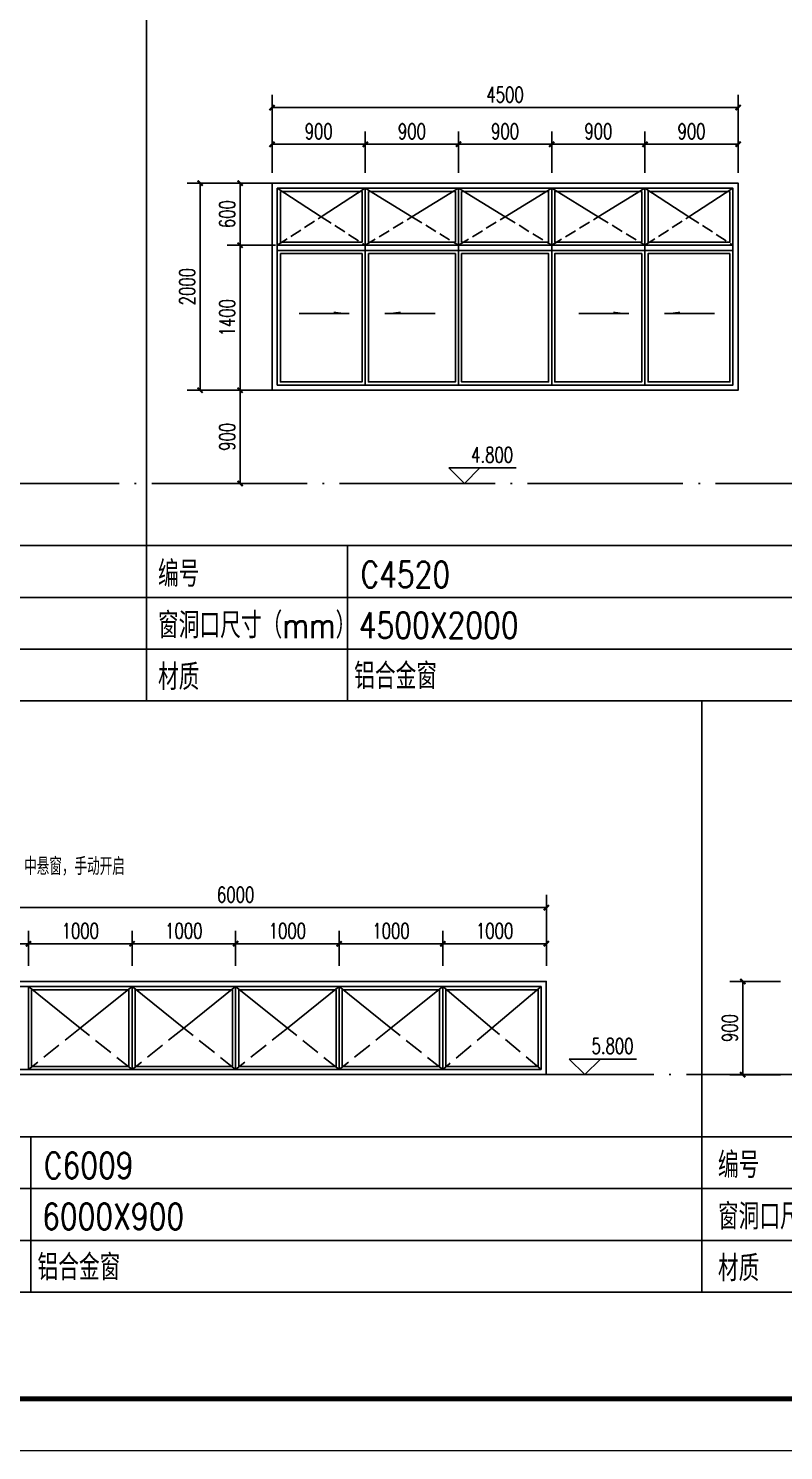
# Model space of a CAD drawing. Extents: x 409931 to 937299, y -508824 to 132289.
# Drawn here: x 666401 to 673691, y -204324 to -190591 of the extents above; entities that cross this region are included whole.
import ezdxf
from ezdxf.enums import TextEntityAlignment as Align

# ---------------------------------------------------------------- set-up
doc = ezdxf.new("R2010")
doc.units = 0
doc.header["$LTSCALE"] = 1500
doc.header["$MEASUREMENT"] = 0
doc.linetypes.add('DASH', pattern=[0.35, 0.25, -0.1])
doc.linetypes.add('DOTE', pattern=[2.42, 2, -0.2, 0.02, -0.2])
doc.layers.get('Defpoints').update_dxf_attribs({"color": 252})
for name, color, linetype in [('A-Dim1(尺寸标注)', 1, 'Continuous'), ('A-Elv(建筑标高)', 3, 'Continuous'), ('A-Hz(图名)', 7, 'Continuous'), ('C-sheet(通用-图框)', 11, 'Continuous'), ('DIM_SYMB', 3, 'Continuous'), ('DOTE', 1, 'Continuous'), ('PUB_HATCH', 8, 'Continuous'), ('PUB_TEXT', 7, 'Continuous'), ('WINDOW', 4, 'Continuous')]:
    doc.layers.add(name, color=color, linetype=linetype)
doc.layers.add('TK', color=151, linetype='Continuous', lineweight=13)
doc.styles.add('_TCH_DIM', font='SIMPLEX', dxfattribs={"bigfont": 'GBCBIG'})
doc.styles.add('_TCH_DIM_T3', font='SIMPLEX', dxfattribs={"width": 0.705882, "bigfont": 'GBCBIG'})
doc.styles.add('HZTXT', font='txt.shx', dxfattribs={"width": 0.8, "bigfont": 'hztxt.shx'})
doc.dimstyles.new('_TCH_ARCH&&50', dxfattribs={"dimtxt": 148.75, "dimasz": 50, "dimexe": 125, "dimexo": 150, "dimgap": 50, "dimtad": 1, "dimdec": 0, "dimzin": 0, "dimdsep": 46, "dimtxsty": '_TCH_DIM_T3', "dimblk": 'ARCHTICK', "dimcen": 0.09, "dimclrt": 7, "dimazin": 2, "dimtfac": 1, "dimtdec": 0, "dimtix": 1, "dimtmove": 2, "dimatfit": 3, "dimfxl": 0, "dimtolj": 1, "dimtzin": 0, "dimarcsym": 0})

# ---------------------------------------------------------------- blocks, each defined once
blk = doc.blocks.new('A1')
at = {"layer": 'TK'}
for p, q in [((-40800, 500), (-500, 500)), ((-42050, 0), (0, 0))]:
    blk.add_line(p, q, dxfattribs=at)
at = {"layer": 'TK', "const_width": 50}
blk.add_lwpolyline([(-40800, 29200), (-500, 29200), (-500, 500), (-40800, 500)], close=True, dxfattribs=at)
blk = doc.blocks.new('_ArchTick')
at = {"color": 0, "linetype": 'ByBlock', "const_width": 0.4}
blk.add_lwpolyline([(-0.5, -0.5), (0.5, 0.5)], dxfattribs=at)
blk = doc.blocks.new('*D90')
at = {"layer": 'A-Dim1(尺寸标注)', "color": 0, "lineweight": -2}
for p, q in [((668753, -191935), (668753, -191231)), ((673253, -191935), (673253, -191231)), ((668753, -191356), (673253, -191356))]:
    blk.add_line(p, q, dxfattribs=at)
at = {"layer": 'Defpoints', "color": 0}
for p in [(673253, -191356), (668753, -192085), (673253, -192085)]:
    blk.add_point(p, dxfattribs=at)
at = {"layer": 'A-Dim1(尺寸标注)', "color": 0, "lineweight": -2, "xscale": 50, "yscale": 50, "zscale": 50, "rotation": 180}
blk.add_blockref('_ArchTick', (668753, -191356), dxfattribs=at)
at = {"layer": 'A-Dim1(尺寸标注)', "color": 0, "lineweight": -2, "xscale": 50, "yscale": 50, "zscale": 50}
blk.add_blockref('_ArchTick', (673253, -191356), dxfattribs=at)
at = {"layer": 'A-Dim1(尺寸标注)', "color": 7, "insert": (671003, -191231), "char_height": 148.8, "attachment_point": 5, "style": '_TCH_DIM_T3'}
blk.add_mtext('\\A1;4500', dxfattribs=at)
blk = doc.blocks.new('*D91')
at = {"layer": 'A-Dim1(尺寸标注)', "color": 0, "lineweight": -2}
for p, q in [((672353, -191985), (672353, -191585)), ((673253, -191985), (673253, -191585)), ((672353, -191710), (673253, -191710))]:
    blk.add_line(p, q, dxfattribs=at)
at = {"layer": 'Defpoints', "color": 0}
for p in [(673253, -191710), (672353, -192135), (673253, -192135)]:
    blk.add_point(p, dxfattribs=at)
at = {"layer": 'A-Dim1(尺寸标注)', "color": 0, "lineweight": -2, "xscale": 50, "yscale": 50, "zscale": 50, "rotation": 180}
blk.add_blockref('_ArchTick', (672353, -191710), dxfattribs=at)
at = {"layer": 'A-Dim1(尺寸标注)', "color": 0, "lineweight": -2, "xscale": 50, "yscale": 50, "zscale": 50}
blk.add_blockref('_ArchTick', (673253, -191710), dxfattribs=at)
at = {"layer": 'A-Dim1(尺寸标注)', "color": 7, "insert": (672803, -191585), "char_height": 148.8, "attachment_point": 5, "style": '_TCH_DIM_T3'}
blk.add_mtext('\\A1;900', dxfattribs=at)
blk = doc.blocks.new('*D92')
at = {"layer": 'A-Dim1(尺寸标注)', "color": 0, "lineweight": -2}
for p, q in [((671453, -191985), (671453, -191585)), ((672353, -191985), (672353, -191585)), ((671453, -191710), (672353, -191710))]:
    blk.add_line(p, q, dxfattribs=at)
at = {"layer": 'Defpoints', "color": 0}
for p in [(672353, -191710), (671453, -192135), (672353, -192135)]:
    blk.add_point(p, dxfattribs=at)
at = {"layer": 'A-Dim1(尺寸标注)', "color": 0, "lineweight": -2, "xscale": 50, "yscale": 50, "zscale": 50, "rotation": 180}
blk.add_blockref('_ArchTick', (671453, -191710), dxfattribs=at)
at = {"layer": 'A-Dim1(尺寸标注)', "color": 0, "lineweight": -2, "xscale": 50, "yscale": 50, "zscale": 50}
blk.add_blockref('_ArchTick', (672353, -191710), dxfattribs=at)
at = {"layer": 'A-Dim1(尺寸标注)', "color": 7, "insert": (671903, -191585), "char_height": 148.8, "attachment_point": 5, "style": '_TCH_DIM_T3'}
blk.add_mtext('\\A1;900', dxfattribs=at)
blk = doc.blocks.new('*D93')
at = {"layer": 'A-Dim1(尺寸标注)', "color": 0, "lineweight": -2}
for p, q in [((670553, -191985), (670553, -191585)), ((671453, -191985), (671453, -191585)), ((670553, -191710), (671453, -191710))]:
    blk.add_line(p, q, dxfattribs=at)
at = {"layer": 'Defpoints', "color": 0}
for p in [(671453, -191710), (670553, -192135), (671453, -192135)]:
    blk.add_point(p, dxfattribs=at)
at = {"layer": 'A-Dim1(尺寸标注)', "color": 0, "lineweight": -2, "xscale": 50, "yscale": 50, "zscale": 50, "rotation": 180}
blk.add_blockref('_ArchTick', (670553, -191710), dxfattribs=at)
at = {"layer": 'A-Dim1(尺寸标注)', "color": 0, "lineweight": -2, "xscale": 50, "yscale": 50, "zscale": 50}
blk.add_blockref('_ArchTick', (671453, -191710), dxfattribs=at)
at = {"layer": 'A-Dim1(尺寸标注)', "color": 7, "insert": (671003, -191585), "char_height": 148.8, "attachment_point": 5, "style": '_TCH_DIM_T3'}
blk.add_mtext('\\A1;900', dxfattribs=at)
blk = doc.blocks.new('*D94')
at = {"layer": 'A-Dim1(尺寸标注)', "color": 0, "lineweight": -2}
for p, q in [((669653, -191985), (669653, -191585)), ((670553, -191985), (670553, -191585)), ((669653, -191710), (670553, -191710))]:
    blk.add_line(p, q, dxfattribs=at)
at = {"layer": 'Defpoints', "color": 0}
for p in [(670553, -191710), (669653, -192135), (670553, -192135)]:
    blk.add_point(p, dxfattribs=at)
at = {"layer": 'A-Dim1(尺寸标注)', "color": 0, "lineweight": -2, "xscale": 50, "yscale": 50, "zscale": 50, "rotation": 180}
blk.add_blockref('_ArchTick', (669653, -191710), dxfattribs=at)
at = {"layer": 'A-Dim1(尺寸标注)', "color": 0, "lineweight": -2, "xscale": 50, "yscale": 50, "zscale": 50}
blk.add_blockref('_ArchTick', (670553, -191710), dxfattribs=at)
at = {"layer": 'A-Dim1(尺寸标注)', "color": 7, "insert": (670103, -191585), "char_height": 148.8, "attachment_point": 5, "style": '_TCH_DIM_T3'}
blk.add_mtext('\\A1;900', dxfattribs=at)
blk = doc.blocks.new('*D95')
at = {"layer": 'A-Dim1(尺寸标注)', "color": 0, "lineweight": -2}
for p, q in [((668753, -191985), (668753, -191585)), ((669653, -191985), (669653, -191585)), ((668753, -191710), (669653, -191710))]:
    blk.add_line(p, q, dxfattribs=at)
at = {"layer": 'Defpoints', "color": 0}
for p in [(669653, -191710), (668753, -192135), (669653, -192135)]:
    blk.add_point(p, dxfattribs=at)
at = {"layer": 'A-Dim1(尺寸标注)', "color": 0, "lineweight": -2, "xscale": 50, "yscale": 50, "zscale": 50, "rotation": 180}
blk.add_blockref('_ArchTick', (668753, -191710), dxfattribs=at)
at = {"layer": 'A-Dim1(尺寸标注)', "color": 0, "lineweight": -2, "xscale": 50, "yscale": 50, "zscale": 50}
blk.add_blockref('_ArchTick', (669653, -191710), dxfattribs=at)
at = {"layer": 'A-Dim1(尺寸标注)', "color": 7, "insert": (669203, -191585), "char_height": 148.8, "attachment_point": 5, "style": '_TCH_DIM_T3'}
blk.add_mtext('\\A1;900', dxfattribs=at)
blk = doc.blocks.new('*D96')
at = {"layer": 'A-Dim1(尺寸标注)', "color": 0, "lineweight": -2}
for p, q in [((668787, -192085), (667933, -192085)), ((668058, -194085), (668058, -192085)), ((668787, -194085), (667933, -194085))]:
    blk.add_line(p, q, dxfattribs=at)
at = {"layer": 'Defpoints', "color": 0}
for p in [(668058, -192085), (668937, -192085), (668937, -194085)]:
    blk.add_point(p, dxfattribs=at)
at = {"layer": 'A-Dim1(尺寸标注)', "color": 0, "lineweight": -2, "xscale": 50, "yscale": 50, "zscale": 50}
for p, rotation in [((668058, -192085), 90), ((668058, -194085), 270)]:
    blk.add_blockref('_ArchTick', p, dxfattribs=dict(at, rotation=rotation))
at = {"layer": 'A-Dim1(尺寸标注)', "color": 7, "insert": (667934, -193085), "char_height": 148.8, "attachment_point": 5, "rotation": 90, "style": '_TCH_DIM_T3'}
blk.add_mtext('\\A1;2000', dxfattribs=at)
blk = doc.blocks.new('*D97')
at = {"layer": 'A-Dim1(尺寸标注)', "color": 0, "lineweight": -2}
for p, q in [((668787, -192085), (668319, -192085)), ((668444, -192685), (668444, -192085)), ((668787, -192685), (668319, -192685))]:
    blk.add_line(p, q, dxfattribs=at)
at = {"layer": 'Defpoints', "color": 0}
for p in [(668444, -192085), (668937, -192085), (668937, -192685)]:
    blk.add_point(p, dxfattribs=at)
at = {"layer": 'A-Dim1(尺寸标注)', "color": 0, "lineweight": -2, "xscale": 50, "yscale": 50, "zscale": 50}
for p, rotation in [((668444, -192085), 90), ((668444, -192685), 270)]:
    blk.add_blockref('_ArchTick', p, dxfattribs=dict(at, rotation=rotation))
at = {"layer": 'A-Dim1(尺寸标注)', "color": 7, "insert": (668320, -192385), "char_height": 148.8, "attachment_point": 5, "rotation": 90, "style": '_TCH_DIM_T3'}
blk.add_mtext('\\A1;600', dxfattribs=at)
blk = doc.blocks.new('*D98')
at = {"layer": 'A-Dim1(尺寸标注)', "color": 0, "lineweight": -2}
for p, q in [((668787, -192685), (668319, -192685)), ((668444, -194085), (668444, -192685)), ((668787, -194085), (668319, -194085))]:
    blk.add_line(p, q, dxfattribs=at)
at = {"layer": 'Defpoints', "color": 0}
for p in [(668444, -192685), (668937, -192685), (668937, -194085)]:
    blk.add_point(p, dxfattribs=at)
at = {"layer": 'A-Dim1(尺寸标注)', "color": 0, "lineweight": -2, "xscale": 50, "yscale": 50, "zscale": 50}
for p, rotation in [((668444, -192685), 90), ((668444, -194085), 270)]:
    blk.add_blockref('_ArchTick', p, dxfattribs=dict(at, rotation=rotation))
at = {"layer": 'A-Dim1(尺寸标注)', "color": 7, "insert": (668320, -193385), "char_height": 148.8, "attachment_point": 5, "rotation": 90, "style": '_TCH_DIM_T3'}
blk.add_mtext('\\A1;1400', dxfattribs=at)
blk = doc.blocks.new('*D99')
at = {"layer": 'A-Dim1(尺寸标注)', "color": 0, "lineweight": -2}
for p, q in [((668787, -194085), (668319, -194085)), ((668444, -194985), (668444, -194085)), ((668787, -194985), (668319, -194985))]:
    blk.add_line(p, q, dxfattribs=at)
at = {"layer": 'Defpoints', "color": 0}
for p in [(668444, -194085), (668937, -194085), (668937, -194985)]:
    blk.add_point(p, dxfattribs=at)
at = {"layer": 'A-Dim1(尺寸标注)', "color": 0, "lineweight": -2, "xscale": 50, "yscale": 50, "zscale": 50}
for p, rotation in [((668444, -194085), 90), ((668444, -194985), 270)]:
    blk.add_blockref('_ArchTick', p, dxfattribs=dict(at, rotation=rotation))
at = {"layer": 'A-Dim1(尺寸标注)', "color": 7, "insert": (668320, -194535), "char_height": 148.8, "attachment_point": 5, "rotation": 90, "style": '_TCH_DIM_T3'}
blk.add_mtext('\\A1;900', dxfattribs=at)
blk = doc.blocks.new('*D118')
at = {"layer": 'A-Dim1(尺寸标注)', "color": 0, "lineweight": -2}
for p, q in [((673661, -199794), (673173, -199794)), ((673298, -200694), (673298, -199794)), ((673661, -200694), (673173, -200694))]:
    blk.add_line(p, q, dxfattribs=at)
at = {"layer": 'Defpoints', "color": 0}
for p in [(673298, -199794), (673811, -199794), (673811, -200694)]:
    blk.add_point(p, dxfattribs=at)
at = {"layer": 'A-Dim1(尺寸标注)', "color": 0, "lineweight": -2, "xscale": 50, "yscale": 50, "zscale": 50}
for p, rotation in [((673298, -199794), 90), ((673298, -200694), 270)]:
    blk.add_blockref('_ArchTick', p, dxfattribs=dict(at, rotation=rotation))
at = {"layer": 'A-Dim1(尺寸标注)', "color": 7, "insert": (673173, -200244), "char_height": 148.8, "attachment_point": 5, "rotation": 90, "style": '_TCH_DIM_T3'}
blk.add_mtext('\\A1;900', dxfattribs=at)
blk = doc.blocks.new('*D263')
at = {"layer": 'A-Dim1(尺寸标注)', "color": 0, "lineweight": -2}
for p, q in [((665401, -199644), (665401, -198956)), ((671401, -199644), (671401, -198956)), ((665401, -199081), (671401, -199081))]:
    blk.add_line(p, q, dxfattribs=at)
at = {"layer": 'Defpoints', "color": 0}
for p in [(671401, -199081), (665401, -199794), (671401, -199794)]:
    blk.add_point(p, dxfattribs=at)
at = {"layer": 'A-Dim1(尺寸标注)', "color": 0, "lineweight": -2, "xscale": 50, "yscale": 50, "zscale": 50, "rotation": 180}
blk.add_blockref('_ArchTick', (665401, -199081), dxfattribs=at)
at = {"layer": 'A-Dim1(尺寸标注)', "color": 0, "lineweight": -2, "xscale": 50, "yscale": 50, "zscale": 50}
blk.add_blockref('_ArchTick', (671401, -199081), dxfattribs=at)
at = {"layer": 'A-Dim1(尺寸标注)', "color": 7, "insert": (668401, -198956), "char_height": 148.8, "attachment_point": 5, "style": '_TCH_DIM_T3'}
blk.add_mtext('\\A1;6000', dxfattribs=at)
blk = doc.blocks.new('*D264')
at = {"layer": 'A-Dim1(尺寸标注)', "color": 0, "lineweight": -2}
for p, q in [((665401, -199644), (665401, -199305)), ((666401, -199644), (666401, -199305)), ((665401, -199430), (666401, -199430))]:
    blk.add_line(p, q, dxfattribs=at)
at = {"layer": 'Defpoints', "color": 0}
for p in [(666401, -199430), (665401, -199794), (666401, -199794)]:
    blk.add_point(p, dxfattribs=at)
at = {"layer": 'A-Dim1(尺寸标注)', "color": 0, "lineweight": -2, "xscale": 50, "yscale": 50, "zscale": 50, "rotation": 180}
blk.add_blockref('_ArchTick', (665401, -199430), dxfattribs=at)
at = {"layer": 'A-Dim1(尺寸标注)', "color": 0, "lineweight": -2, "xscale": 50, "yscale": 50, "zscale": 50}
blk.add_blockref('_ArchTick', (666401, -199430), dxfattribs=at)
at = {"layer": 'A-Dim1(尺寸标注)', "color": 7, "insert": (665901, -199306), "char_height": 148.8, "attachment_point": 5, "style": '_TCH_DIM_T3'}
blk.add_mtext('\\A1;1000', dxfattribs=at)
blk = doc.blocks.new('*D265')
at = {"layer": 'A-Dim1(尺寸标注)', "color": 0, "lineweight": -2}
for p, q in [((666401, -199644), (666401, -199305)), ((667401, -199644), (667401, -199305)), ((666401, -199430), (667401, -199430))]:
    blk.add_line(p, q, dxfattribs=at)
at = {"layer": 'Defpoints', "color": 0}
for p in [(667401, -199430), (666401, -199794), (667401, -199794)]:
    blk.add_point(p, dxfattribs=at)
at = {"layer": 'A-Dim1(尺寸标注)', "color": 0, "lineweight": -2, "xscale": 50, "yscale": 50, "zscale": 50, "rotation": 180}
blk.add_blockref('_ArchTick', (666401, -199430), dxfattribs=at)
at = {"layer": 'A-Dim1(尺寸标注)', "color": 0, "lineweight": -2, "xscale": 50, "yscale": 50, "zscale": 50}
blk.add_blockref('_ArchTick', (667401, -199430), dxfattribs=at)
at = {"layer": 'A-Dim1(尺寸标注)', "color": 7, "insert": (666901, -199306), "char_height": 148.8, "attachment_point": 5, "style": '_TCH_DIM_T3'}
blk.add_mtext('\\A1;1000', dxfattribs=at)
blk = doc.blocks.new('*D266')
at = {"layer": 'A-Dim1(尺寸标注)', "color": 0, "lineweight": -2}
for p, q in [((667401, -199644), (667401, -199305)), ((668401, -199644), (668401, -199305)), ((667401, -199430), (668401, -199430))]:
    blk.add_line(p, q, dxfattribs=at)
at = {"layer": 'Defpoints', "color": 0}
for p in [(668401, -199430), (667401, -199794), (668401, -199794)]:
    blk.add_point(p, dxfattribs=at)
at = {"layer": 'A-Dim1(尺寸标注)', "color": 0, "lineweight": -2, "xscale": 50, "yscale": 50, "zscale": 50, "rotation": 180}
blk.add_blockref('_ArchTick', (667401, -199430), dxfattribs=at)
at = {"layer": 'A-Dim1(尺寸标注)', "color": 0, "lineweight": -2, "xscale": 50, "yscale": 50, "zscale": 50}
blk.add_blockref('_ArchTick', (668401, -199430), dxfattribs=at)
at = {"layer": 'A-Dim1(尺寸标注)', "color": 7, "insert": (667901, -199306), "char_height": 148.8, "attachment_point": 5, "style": '_TCH_DIM_T3'}
blk.add_mtext('\\A1;1000', dxfattribs=at)
blk = doc.blocks.new('*D267')
at = {"layer": 'A-Dim1(尺寸标注)', "color": 0, "lineweight": -2}
for p, q in [((668401, -199644), (668401, -199305)), ((669401, -199644), (669401, -199305)), ((668401, -199430), (669401, -199430))]:
    blk.add_line(p, q, dxfattribs=at)
at = {"layer": 'Defpoints', "color": 0}
for p in [(669401, -199430), (668401, -199794), (669401, -199794)]:
    blk.add_point(p, dxfattribs=at)
at = {"layer": 'A-Dim1(尺寸标注)', "color": 0, "lineweight": -2, "xscale": 50, "yscale": 50, "zscale": 50, "rotation": 180}
blk.add_blockref('_ArchTick', (668401, -199430), dxfattribs=at)
at = {"layer": 'A-Dim1(尺寸标注)', "color": 0, "lineweight": -2, "xscale": 50, "yscale": 50, "zscale": 50}
blk.add_blockref('_ArchTick', (669401, -199430), dxfattribs=at)
at = {"layer": 'A-Dim1(尺寸标注)', "color": 7, "insert": (668901, -199306), "char_height": 148.8, "attachment_point": 5, "style": '_TCH_DIM_T3'}
blk.add_mtext('\\A1;1000', dxfattribs=at)
blk = doc.blocks.new('*D268')
at = {"layer": 'A-Dim1(尺寸标注)', "color": 0, "lineweight": -2}
for p, q in [((669401, -199644), (669401, -199305)), ((670401, -199644), (670401, -199305)), ((669401, -199430), (670401, -199430))]:
    blk.add_line(p, q, dxfattribs=at)
at = {"layer": 'Defpoints', "color": 0}
for p in [(670401, -199430), (669401, -199794), (670401, -199794)]:
    blk.add_point(p, dxfattribs=at)
at = {"layer": 'A-Dim1(尺寸标注)', "color": 0, "lineweight": -2, "xscale": 50, "yscale": 50, "zscale": 50, "rotation": 180}
blk.add_blockref('_ArchTick', (669401, -199430), dxfattribs=at)
at = {"layer": 'A-Dim1(尺寸标注)', "color": 0, "lineweight": -2, "xscale": 50, "yscale": 50, "zscale": 50}
blk.add_blockref('_ArchTick', (670401, -199430), dxfattribs=at)
at = {"layer": 'A-Dim1(尺寸标注)', "color": 7, "insert": (669901, -199306), "char_height": 148.8, "attachment_point": 5, "style": '_TCH_DIM_T3'}
blk.add_mtext('\\A1;1000', dxfattribs=at)
blk = doc.blocks.new('*D269')
at = {"layer": 'A-Dim1(尺寸标注)', "color": 0, "lineweight": -2}
for p, q in [((670401, -199644), (670401, -199305)), ((671401, -199644), (671401, -199305)), ((670401, -199430), (671401, -199430))]:
    blk.add_line(p, q, dxfattribs=at)
at = {"layer": 'Defpoints', "color": 0}
for p in [(671401, -199430), (670401, -199794), (671401, -199794)]:
    blk.add_point(p, dxfattribs=at)
at = {"layer": 'A-Dim1(尺寸标注)', "color": 0, "lineweight": -2, "xscale": 50, "yscale": 50, "zscale": 50, "rotation": 180}
blk.add_blockref('_ArchTick', (670401, -199430), dxfattribs=at)
at = {"layer": 'A-Dim1(尺寸标注)', "color": 0, "lineweight": -2, "xscale": 50, "yscale": 50, "zscale": 50}
blk.add_blockref('_ArchTick', (671401, -199430), dxfattribs=at)
at = {"layer": 'A-Dim1(尺寸标注)', "color": 7, "insert": (670901, -199306), "char_height": 148.8, "attachment_point": 5, "style": '_TCH_DIM_T3'}
blk.add_mtext('\\A1;1000', dxfattribs=at)

msp = doc.modelspace()

# ---------------------------------------------------------------- hatches: boundary and pattern name
at = {"layer": 'DIM_SYMB'}
for points in [[(669496.9, -193345), (669346.9, -193345), (669346.9, -193325)], [(669843, -193345), (669993, -193345), (669993, -193325)], [(672196.9, -193345), (672046.9, -193345), (672046.9, -193325)], [(672543, -193345), (672693, -193345), (672693, -193325)]]:
    msp.add_hatch(color=256, dxfattribs=at).paths.add_polyline_path(points)

# ---------------------------------------------------------------- linework, layer by layer
at = {"layer": 'A-Dim1(尺寸标注)'}
msp.add_lwpolyline([(667350.8, -198819.4, 0, 0, 0), (666304.3, -198819.4, 0, 0, 0), (666304.3, -200009.7, 40, 0, 0), (666304.3, -200159.7, 0, 0, 0)], format="xyseb", dxfattribs=at)
at = {"layer": 'A-Elv(建筑标高)'}
for p, q in [((670610.1, -194985), (670460.1, -194835)), ((670460.1, -194835), (671110.3, -194835)), ((670610.1, -194985), (670760.1, -194835)), ((670424.2, -194985), (670760.1, -194985)), ((671772.5, -200693.7), (671622.5, -200543.7)), ((671622.5, -200543.7), (672272.7, -200543.7)), ((671772.5, -200693.7), (671922.5, -200543.7)), ((671586.6, -200693.7), (671922.5, -200693.7))]:
    msp.add_line(p, q, dxfattribs=at)
at = {"layer": 'C-sheet(通用-图框)'}
for p, q in [((667539.4, -197085), (667539.4, -190299.2)), ((657008.5, -195585), (690568.3, -195585)), ((669481.4, -195585), (669481.4, -197085)), ((657008.5, -196085), (690568.3, -196085)), ((657008.5, -196585), (690568.3, -196585)), ((672901.5, -197085), (672901.5, -202793.7)), ((657008.5, -201293.7), (690568.3, -201293.7)), ((666424.1, -201293.7), (666424.1, -202793.7)), ((657008.5, -201793.7), (690568.3, -201793.7)), ((657008.5, -202293.7), (690568.3, -202293.7))]:
    msp.add_line(p, q, dxfattribs=at)
for points in [[(690568.3, -190299.2), (690568.3, -197085), (657008.5, -197085), (657008.5, -190299.2), (690568.3, -190299.2)], [(690568.3, -197085), (690568.3, -202793.7), (657008.5, -202793.7), (657008.5, -197085), (690568.3, -197085)]]:
    msp.add_lwpolyline(points, close=True, dxfattribs=at)
at = {"layer": 'Defpoints'}
for points in [[(668802.8, -192135), (669227.8, -192410), (669652.8, -192135)], [(669652.8, -192135), (670102.8, -192410), (670552.8, -192135)], [(670552.8, -192135), (671002.8, -192410), (671452.8, -192135)], [(671452.8, -192135), (671902.8, -192410), (672352.8, -192135)], [(672352.8, -192135), (672777.8, -192410), (673202.8, -192135)]]:
    msp.add_lwpolyline(points, dxfattribs=at)
at = {"layer": 'DIM_SYMB'}
for points in [[(669013.7, -193345), (669496.9, -193345)], [(670326.1, -193345), (669843, -193345)], [(671713.7, -193345), (672196.9, -193345)], [(673026.1, -193345), (672543, -193345)]]:
    msp.add_lwpolyline(points, dxfattribs=at)
at = {"layer": 'DOTE', "color": 1, "linetype": 'DOTE', "ltscale": 0.5}
for p, q in [((681795.5, -194985), (657008.5, -194985)), ((690588.3, -200693.7), (657028.5, -200693.7))]:
    msp.add_line(p, q, dxfattribs=at)
at = {"layer": 'PUB_HATCH', "linetype": 'DASH', "ltscale": 0.3}
for p, q in [((668802.8, -192685), (669227.8, -192410)), ((669227.8, -192410), (669652.8, -192685)), ((669652.8, -192685), (670102.8, -192410)), ((670102.8, -192410), (670552.8, -192685)), ((670552.8, -192685), (671002.8, -192410)), ((671002.8, -192410), (671452.8, -192685)), ((671452.8, -192685), (671902.8, -192410)), ((671902.8, -192410), (672352.8, -192685)), ((672352.8, -192685), (672777.8, -192410)), ((672777.8, -192410), (673202.8, -192685))]:
    msp.add_line(p, q, dxfattribs=at)
at = {"layer": 'PUB_HATCH'}
for points in [[(667400.6, -199843.7), (666900.6, -200243.7), (666400.6, -199843.7)], [(668400.6, -199843.7), (667900.6, -200243.7), (667400.6, -199843.7)], [(669400.6, -199843.7), (668900.6, -200243.7), (668400.6, -199843.7)], [(670400.6, -199843.7), (669900.6, -200243.7), (669400.6, -199843.7)], [(671350.6, -199843.7), (670875.6, -200243.7), (670400.6, -199843.7)]]:
    msp.add_lwpolyline(points, dxfattribs=at)
at = {"layer": 'PUB_HATCH', "linetype": 'DASH', "ltscale": 0.5}
for points in [[(667400.6, -200643.7), (666900.6, -200243.7), (666400.6, -200643.7)], [(668400.6, -200643.7), (667900.6, -200243.7), (667400.6, -200643.7)], [(669400.6, -200643.7), (668900.6, -200243.7), (668400.6, -200643.7)], [(670400.6, -200643.7), (669900.6, -200243.7), (669400.6, -200643.7)], [(671350.6, -200643.7), (670875.6, -200243.7), (670400.6, -200643.7)]]:
    msp.add_lwpolyline(points, dxfattribs=at)
at = {"layer": 'WINDOW'}
for p, q in [((669652.8, -192135), (669652.8, -194035)), ((670552.8, -192135), (670552.8, -194035)), ((671452.8, -192135), (671452.8, -194035)), ((672352.8, -192135), (672352.8, -194035)), ((668802.8, -192685), (673202.8, -192685)), ((668802.8, -192735), (673202.8, -192735)), ((666400.6, -199843.7), (666400.6, -200643.7)), ((667400.6, -199843.7), (667400.6, -200643.7)), ((668400.6, -199843.7), (668400.6, -200643.7)), ((669400.6, -199843.7), (669400.6, -200643.7)), ((670400.6, -199843.7), (670400.6, -200643.7))]:
    msp.add_line(p, q, dxfattribs=at)
for points in [[(668752.8, -194085), (673252.8, -194085), (673252.8, -192085), (668752.8, -192085)], [(668802.8, -194035), (673202.8, -194035), (673202.8, -192135), (668802.8, -192135)], [(668832.8, -192165), (669622.8, -192165), (669622.8, -192655), (668832.8, -192655)], [(669682.8, -192165), (670522.8, -192165), (670522.8, -192655), (669682.8, -192655)], [(670582.8, -192165), (671422.8, -192165), (671422.8, -192655), (670582.8, -192655)], [(672322.8, -192165), (671482.8, -192165), (671482.8, -192655), (672322.8, -192655)], [(673172.8, -192165), (672382.8, -192165), (672382.8, -192655), (673172.8, -192655)], [(668832.8, -192765), (669622.8, -192765), (669622.8, -194005), (668832.8, -194005)], [(669682.8, -192765), (670522.8, -192765), (670522.8, -194005), (669682.8, -194005)], [(670582.8, -192765), (671422.8, -192765), (671422.8, -194005), (670582.8, -194005)], [(672322.8, -192765), (671482.8, -192765), (671482.8, -194005), (672322.8, -194005)], [(673172.8, -192765), (672382.8, -192765), (672382.8, -194005), (673172.8, -194005)], [(665400.6, -200693.7), (671400.6, -200693.7), (671400.6, -199793.7), (665400.6, -199793.7)], [(665450.6, -200643.7), (671350.6, -200643.7), (671350.6, -199843.7), (665450.6, -199843.7)], [(666430.6, -199873.7), (667370.6, -199873.7), (667370.6, -200613.7), (666430.6, -200613.7)], [(668370.6, -199873.7), (667430.6, -199873.7), (667430.6, -200613.7), (668370.6, -200613.7)], [(668430.6, -199873.7), (669370.6, -199873.7), (669370.6, -200613.7), (668430.6, -200613.7)], [(670370.6, -199873.7), (669430.6, -199873.7), (669430.6, -200613.7), (670370.6, -200613.7)], [(671320.6, -199873.7), (670430.6, -199873.7), (670430.6, -200613.7), (671320.6, -200613.7)]]:
    msp.add_lwpolyline(points, close=True, dxfattribs=at)

# ---------------------------------------------------------------- block references
at = {"layer": 'TK'}
msp.add_blockref('A1', (696504.8, -204323.5), dxfattribs=at)

# ---------------------------------------------------------------- texts
at = {"layer": 'A-Hz(图名)', "style": 'HZTXT', "width": 0.8}
for s, p in [('编号', (667651.5, -195983.1)), ('C4520', (669606.7, -195988.3)), ('窗洞口尺寸（mm）', (667651.5, -196479.9)), ('4500X2000', (669590.1, -196479.9)), ('材质', (667651.5, -196979.8)), ('C6009', (666549.5, -201697)), ('编号', (673057.8, -201691.9)), ('6000X900', (666532.9, -202188.7)), ('窗洞口尺寸（mm）', (673057.8, -202188.7)), ('材质', (673057.8, -202688.6))]:
    msp.add_text(s, height=250, dxfattribs=at).set_placement(p)
for p in [(669945.7, -196831.5), (666888.4, -202540.3)]:
    msp.add_text('铝合金窗', height=250, dxfattribs=at).set_placement(p, align=Align.MIDDLE)
at = {"layer": 'PUB_TEXT', "style": '_TCH_DIM', "width": 0.705882}
for s, p in [('4.800', (670675.3, -194782.5)), ('5.800', (671837.7, -200491.2))]:
    msp.add_text(s, height=148.75, dxfattribs=at).set_placement(p)
at = {"layer": 'PUB_TEXT', "style": '_TCH_DIM'}
msp.add_text('中悬窗，手动开启', height=168.79, dxfattribs=at).set_placement((666359.3, -198766.9))

# ---------------------------------------------------------------- dimensions: what is measured, and where the dimension line sits
at = {"layer": 'A-Dim1(尺寸标注)'}
for p1, p2, distance, picture, middle in [((668752.8, -192085), (673252.8, -192085), 729.3, '*D90', (671002.8, -191231.3)), ((668752.8, -192135), (669652.8, -192135), 425.3, '*D95', (669202.8, -191585.3)), ((669652.8, -192135), (670552.8, -192135), 425.3, '*D94', (670102.8, -191585.3)), ((670552.8, -192135), (671452.8, -192135), 425.3, '*D93', (671002.8, -191585.3)), ((671452.8, -192135), (672352.8, -192135), 425.3, '*D92', (671902.8, -191585.3)), ((672352.8, -192135), (673252.8, -192135), 425.3, '*D91', (672802.8, -191585.3)), ((668937.3, -194085), (668937.3, -192085), 879.4, '*D96', (667933.5, -193085)), ((668937.3, -192685), (668937.3, -192085), 492.9, '*D97', (668320, -192385)), ((668937.3, -194085), (668937.3, -192685), 492.9, '*D98', (668320, -193385)), ((668937.3, -194985), (668937.3, -194085), 492.9, '*D99', (668320, -194535)), ((665400.6, -199793.7), (671400.6, -199793.7), 713, '*D263', (668400.6, -198956.3)), ((665400.6, -199793.7), (666400.6, -199793.7), 363.8, '*D264', (665900.6, -199305.5)), ((666400.6, -199793.7), (667400.6, -199793.7), 363.8, '*D265', (666900.6, -199305.5)), ((667400.6, -199793.7), (668400.6, -199793.7), 363.8, '*D266', (667900.6, -199305.5)), ((668400.6, -199793.7), (669400.6, -199793.7), 363.8, '*D267', (668900.6, -199305.5)), ((669400.6, -199793.7), (670400.6, -199793.7), 363.8, '*D268', (669900.6, -199305.5)), ((670400.6, -199793.7), (671400.6, -199793.7), 363.8, '*D269', (670900.6, -199305.5)), ((673811.3, -200693.7), (673811.3, -199793.7), 513.5, '*D118', (673173.4, -200243.7))]:
    dim = msp.add_aligned_dim(p1=p1, p2=p2, distance=distance, dimstyle='_TCH_ARCH&&50', dxfattribs=at)
    dim.commit()
    dim.dimension.update_dxf_attribs({"geometry": picture, "text_midpoint": middle})

doc.saveas('drawing.dxf')
